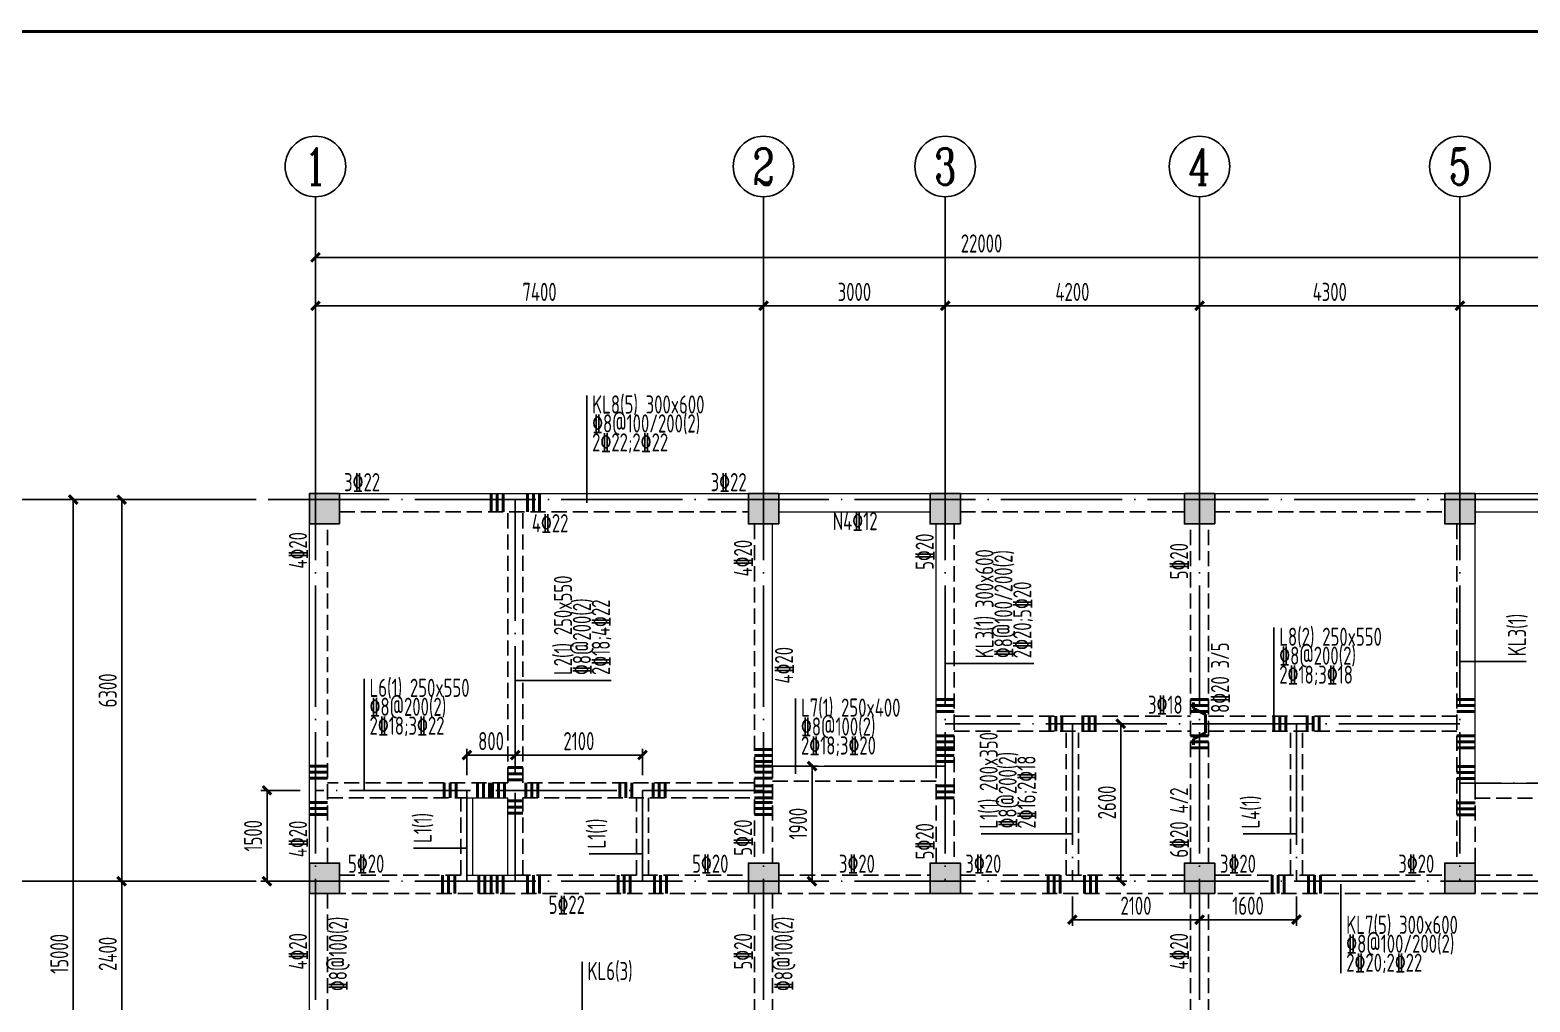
# Model space of a CAD drawing. Extents: x 9731685 to 18866768, y -962146 to 194094.
# Drawn here: x 9790185 to 9814956, y -179729 to -163681 of the extents above; entities that cross this region are included whole.
import ezdxf
from ezdxf.enums import TextEntityAlignment as Align

# ---------------------------------------------------------------- set-up
doc = ezdxf.new("R2010")
doc.units = 0
doc.header["$LTSCALE"] = 1000
for name, pattern in [('3', [500, 300, -200]), ('DASH', [0.35, 0.25, -0.1]), ('DOTE', [2.42, 2, -0.2, 0.02, -0.2])]:
    doc.linetypes.add(name, pattern=pattern)
doc.layers.get('0').update_dxf_attribs({"linetype": 'CONTINUOUS'})
doc.layers.get('Defpoints').update_dxf_attribs({"linetype": 'CONTINUOUS'})
for name, color, linetype in [('AXIS', 1, 'DOTE'), ('AXIS_DIM', 3, 'CONTINUOUS'), ('AXIS_NUM', 7, 'CONTINUOUS'), ('BORDER', 7, 'CONTINUOUS'), ('COLU', 7, 'CONTINUOUS'), ('DIM', 3, 'CONTINUOUS'), ('柱涂实', 54, 'CONTINUOUS'), ('梁虚线', 134, '3')]:
    doc.layers.add(name, color=color, linetype=linetype)
for name, color, linetype, lineweight in [('梁', 4, 'CONTINUOUS', 18), ('梁原位标注', 7, 'CONTINUOUS', 25), ('梁原位标注竖向', 7, 'CONTINUOUS', 25), ('梁集中标注', 2, 'CONTINUOUS', 25), ('梁集中标注竖向', 2, 'CONTINUOUS', 25), ('次梁吊筋', 1, 'CONTINUOUS', 40), ('次梁箍筋', 1, 'CONTINUOUS', 40)]:
    doc.layers.add(name, color=color, linetype=linetype, lineweight=lineweight)
doc.styles.add('TSSD_Axis', font='Complex.shx', dxfattribs={"width": 0.7, "bigfont": 'hztxt.shx'})
doc.styles.add('TSSD_Dimension', font='Tssdeng.shx', dxfattribs={"width": 0.7, "bigfont": 'hztxt.shx'})
doc.styles.add('TSSD_Rein', font='Tssdeng.shx', dxfattribs={"width": 0.7, "bigfont": 'hztxt.shx'})
doc.dimstyles.new('TSSD_100_100$0', dxfattribs={"dimtxt": 300, "dimasz": 100, "dimexe": 100, "dimexo": 250, "dimgap": 80, "dimtad": 1, "dimdec": 0, "dimzin": 0, "dimdsep": 46, "dimtxsty": 'TSSD_Dimension', "dimblk1": 'ARCHTICK', "dimblk2": 'ARCHTICK', "dimsah": 1, "dimcen": 0, "dimclrd": 3, "dimclre": 256, "dimclrt": 7, "dimadec": 1, "dimazin": 0, "dimtfac": 1, "dimtdec": 0, "dimtix": 1, "dimtmove": 2, "dimatfit": 3, "dimldrblk": 'ARCHTICK', "dimfxl": 1, "dimtolj": 1, "dimtzin": 0, "dimarcsym": 0})

# ---------------------------------------------------------------- blocks, each defined once
blk = doc.blocks.new('ts_axno')
at = {"color": 0, "linetype": 'ByBlock', "lineweight": -2}
blk.add_circle((0, 0), 0.5, dxfattribs=at)
at = {"color": 0, "linetype": 'ByBlock', "lineweight": -2, "style": 'TSSD_Axis', "width": 0.7}
blk.add_attdef('A', text='', height=0.6, dxfattribs=at).set_placement((0, 0), align=Align.MIDDLE_CENTER)
blk = doc.blocks.new('_ArchTick')
at = {"color": 0, "linetype": 'ByBlock', "const_width": 0.5}
blk.add_lwpolyline([(-0.71, -0.71), (0.71, 0.71)], dxfattribs=at)
blk = doc.blocks.new('*D26')
at = {"layer": 'AXIS_DIM', "lineweight": -2}
for p, q in [((9813799, -170185), (9813799, -168135)), ((9816899, -170185), (9816899, -168135))]:
    blk.add_line(p, q, dxfattribs=at)
at = {"layer": 'AXIS_DIM', "color": 3, "lineweight": -2}
blk.add_line((9816899, -168235), (9813799, -168235), dxfattribs=at)
at = {"layer": 'Defpoints', "color": 0}
for p in [(9813799, -168235), (9813799, -170435), (9816899, -170435)]:
    blk.add_point(p, dxfattribs=at)
at = {"layer": 'AXIS_DIM', "color": 3, "lineweight": -2, "xscale": 100, "yscale": 100, "zscale": 100, "rotation": 180}
blk.add_blockref('_ArchTick', (9813799, -168235), dxfattribs=at)
at = {"layer": 'AXIS_DIM', "color": 3, "lineweight": -2, "xscale": 100, "yscale": 100, "zscale": 100}
blk.add_blockref('_ArchTick', (9816899, -168235), dxfattribs=at)
at = {"layer": 'AXIS_DIM', "color": 7, "insert": (9815349, -168005), "char_height": 300, "attachment_point": 5, "style": 'TSSD_Dimension'}
blk.add_mtext('\\A1;3100', dxfattribs=at)
blk = doc.blocks.new('*D27')
at = {"layer": 'AXIS_DIM', "lineweight": -2}
for p, q in [((9809499, -170185), (9809499, -168135)), ((9813799, -170185), (9813799, -168135))]:
    blk.add_line(p, q, dxfattribs=at)
at = {"layer": 'AXIS_DIM', "color": 3, "lineweight": -2}
blk.add_line((9813799, -168235), (9809499, -168235), dxfattribs=at)
at = {"layer": 'Defpoints', "color": 0}
for p in [(9809499, -168235), (9809499, -170435), (9813799, -170435)]:
    blk.add_point(p, dxfattribs=at)
at = {"layer": 'AXIS_DIM', "color": 3, "lineweight": -2, "xscale": 100, "yscale": 100, "zscale": 100, "rotation": 180}
blk.add_blockref('_ArchTick', (9809499, -168235), dxfattribs=at)
at = {"layer": 'AXIS_DIM', "color": 3, "lineweight": -2, "xscale": 100, "yscale": 100, "zscale": 100}
blk.add_blockref('_ArchTick', (9813799, -168235), dxfattribs=at)
at = {"layer": 'AXIS_DIM', "color": 7, "insert": (9811649, -168005), "char_height": 300, "attachment_point": 5, "style": 'TSSD_Dimension'}
blk.add_mtext('\\A1;4300', dxfattribs=at)
blk = doc.blocks.new('*D28')
at = {"layer": 'AXIS_DIM', "lineweight": -2}
for p, q in [((9805299, -170185), (9805299, -168135)), ((9809499, -170185), (9809499, -168135))]:
    blk.add_line(p, q, dxfattribs=at)
at = {"layer": 'AXIS_DIM', "color": 3, "lineweight": -2}
blk.add_line((9809499, -168235), (9805299, -168235), dxfattribs=at)
at = {"layer": 'Defpoints', "color": 0}
for p in [(9805299, -168235), (9805299, -170435), (9809499, -170435)]:
    blk.add_point(p, dxfattribs=at)
at = {"layer": 'AXIS_DIM', "color": 3, "lineweight": -2, "xscale": 100, "yscale": 100, "zscale": 100, "rotation": 180}
blk.add_blockref('_ArchTick', (9805299, -168235), dxfattribs=at)
at = {"layer": 'AXIS_DIM', "color": 3, "lineweight": -2, "xscale": 100, "yscale": 100, "zscale": 100}
blk.add_blockref('_ArchTick', (9809499, -168235), dxfattribs=at)
at = {"layer": 'AXIS_DIM', "color": 7, "insert": (9807399, -168005), "char_height": 300, "attachment_point": 5, "style": 'TSSD_Dimension'}
blk.add_mtext('\\A1;4200', dxfattribs=at)
blk = doc.blocks.new('*D29')
at = {"layer": 'AXIS_DIM', "lineweight": -2}
for p, q in [((9802299, -170185), (9802299, -168135)), ((9805299, -170185), (9805299, -168135))]:
    blk.add_line(p, q, dxfattribs=at)
at = {"layer": 'AXIS_DIM', "color": 3, "lineweight": -2}
blk.add_line((9805299, -168235), (9802299, -168235), dxfattribs=at)
at = {"layer": 'Defpoints', "color": 0}
for p in [(9802299, -168235), (9802299, -170435), (9805299, -170435)]:
    blk.add_point(p, dxfattribs=at)
at = {"layer": 'AXIS_DIM', "color": 3, "lineweight": -2, "xscale": 100, "yscale": 100, "zscale": 100, "rotation": 180}
blk.add_blockref('_ArchTick', (9802299, -168235), dxfattribs=at)
at = {"layer": 'AXIS_DIM', "color": 3, "lineweight": -2, "xscale": 100, "yscale": 100, "zscale": 100}
blk.add_blockref('_ArchTick', (9805299, -168235), dxfattribs=at)
at = {"layer": 'AXIS_DIM', "color": 7, "insert": (9803799, -168005), "char_height": 300, "attachment_point": 5, "style": 'TSSD_Dimension'}
blk.add_mtext('\\A1;3000', dxfattribs=at)
blk = doc.blocks.new('*D30')
at = {"layer": 'AXIS_DIM', "lineweight": -2}
for p, q in [((9794899, -170185), (9794899, -168135)), ((9802299, -170185), (9802299, -168135))]:
    blk.add_line(p, q, dxfattribs=at)
at = {"layer": 'AXIS_DIM', "color": 3, "lineweight": -2}
blk.add_line((9802299, -168235), (9794899, -168235), dxfattribs=at)
at = {"layer": 'Defpoints', "color": 0}
for p in [(9794899, -168235), (9794899, -170435), (9802299, -170435)]:
    blk.add_point(p, dxfattribs=at)
at = {"layer": 'AXIS_DIM', "color": 3, "lineweight": -2, "xscale": 100, "yscale": 100, "zscale": 100, "rotation": 180}
blk.add_blockref('_ArchTick', (9794899, -168235), dxfattribs=at)
at = {"layer": 'AXIS_DIM', "color": 3, "lineweight": -2, "xscale": 100, "yscale": 100, "zscale": 100}
blk.add_blockref('_ArchTick', (9802299, -168235), dxfattribs=at)
at = {"layer": 'AXIS_DIM', "color": 7, "insert": (9798599, -168005), "char_height": 300, "attachment_point": 5, "style": 'TSSD_Dimension'}
blk.add_mtext('\\A1;7400', dxfattribs=at)
blk = doc.blocks.new('*D31')
at = {"layer": 'AXIS_DIM', "lineweight": -2}
for p, q in [((9794899, -170185), (9794899, -167335)), ((9816899, -170185), (9816899, -167335))]:
    blk.add_line(p, q, dxfattribs=at)
at = {"layer": 'AXIS_DIM', "color": 3, "lineweight": -2}
blk.add_line((9794899, -167435), (9816899, -167435), dxfattribs=at)
at = {"layer": 'Defpoints', "color": 0}
for p in [(9816899, -167435), (9794899, -170435), (9816899, -170435)]:
    blk.add_point(p, dxfattribs=at)
at = {"layer": 'AXIS_DIM', "color": 3, "lineweight": -2, "xscale": 100, "yscale": 100, "zscale": 100, "rotation": 180}
blk.add_blockref('_ArchTick', (9794899, -167435), dxfattribs=at)
at = {"layer": 'AXIS_DIM', "color": 3, "lineweight": -2, "xscale": 100, "yscale": 100, "zscale": 100}
blk.add_blockref('_ArchTick', (9816899, -167435), dxfattribs=at)
at = {"layer": 'AXIS_DIM', "color": 7, "insert": (9805899, -167205), "char_height": 300, "attachment_point": 5, "style": 'TSSD_Dimension'}
blk.add_mtext('\\A1;22000', dxfattribs=at)
blk = doc.blocks.new('*D32')
at = {"layer": 'AXIS_DIM', "lineweight": -2}
for p, q in [((9793649, -171435), (9791599, -171435)), ((9793649, -177735), (9791599, -177735))]:
    blk.add_line(p, q, dxfattribs=at)
at = {"layer": 'AXIS_DIM', "color": 3, "lineweight": -2}
blk.add_line((9791699, -171435), (9791699, -177735), dxfattribs=at)
at = {"layer": 'Defpoints', "color": 0}
for p in [(9793899, -171435), (9791699, -177735), (9793899, -177735)]:
    blk.add_point(p, dxfattribs=at)
at = {"layer": 'AXIS_DIM', "color": 3, "lineweight": -2, "xscale": 100, "yscale": 100, "zscale": 100}
for p, rotation in [((9791699, -171435), 90), ((9791699, -177735), 270)]:
    blk.add_blockref('_ArchTick', p, dxfattribs=dict(at, rotation=rotation))
at = {"layer": 'AXIS_DIM', "color": 7, "insert": (9791469, -174585), "char_height": 300, "attachment_point": 5, "rotation": 90, "style": 'TSSD_Dimension'}
blk.add_mtext('\\A1;6300', dxfattribs=at)
blk = doc.blocks.new('*D33')
at = {"layer": 'AXIS_DIM', "lineweight": -2}
for p, q in [((9793649, -177735), (9791599, -177735)), ((9793649, -180135), (9791599, -180135))]:
    blk.add_line(p, q, dxfattribs=at)
at = {"layer": 'AXIS_DIM', "color": 3, "lineweight": -2}
blk.add_line((9791699, -177735), (9791699, -180135), dxfattribs=at)
at = {"layer": 'Defpoints', "color": 0}
for p in [(9793899, -177735), (9791699, -180135), (9793899, -180135)]:
    blk.add_point(p, dxfattribs=at)
at = {"layer": 'AXIS_DIM', "color": 3, "lineweight": -2, "xscale": 100, "yscale": 100, "zscale": 100}
for p, rotation in [((9791699, -177735), 90), ((9791699, -180135), 270)]:
    blk.add_blockref('_ArchTick', p, dxfattribs=dict(at, rotation=rotation))
at = {"layer": 'AXIS_DIM', "color": 7, "insert": (9791469, -178935), "char_height": 300, "attachment_point": 5, "rotation": 90, "style": 'TSSD_Dimension'}
blk.add_mtext('\\A1;2400', dxfattribs=at)
blk = doc.blocks.new('*D35')
at = {"layer": 'AXIS_DIM', "lineweight": -2}
for p, q in [((9793649, -171435), (9790799, -171435)), ((9793649, -186435), (9790799, -186435))]:
    blk.add_line(p, q, dxfattribs=at)
at = {"layer": 'AXIS_DIM', "color": 3, "lineweight": -2}
blk.add_line((9790899, -186435), (9790899, -171435), dxfattribs=at)
at = {"layer": 'Defpoints', "color": 0}
for p in [(9790899, -171435), (9793899, -171435), (9793899, -186435)]:
    blk.add_point(p, dxfattribs=at)
at = {"layer": 'AXIS_DIM', "color": 3, "lineweight": -2, "xscale": 100, "yscale": 100, "zscale": 100}
for p, rotation in [((9790899, -171435), 90), ((9790899, -186435), 270)]:
    blk.add_blockref('_ArchTick', p, dxfattribs=dict(at, rotation=rotation))
at = {"layer": 'AXIS_DIM', "color": 7, "insert": (9790669, -178935), "char_height": 300, "attachment_point": 5, "rotation": 90, "style": 'TSSD_Dimension'}
blk.add_mtext('\\A1;15000', dxfattribs=at)
blk = doc.blocks.new('*D148')
at = {"layer": 'Defpoints', "color": 0}
for p in [(9802299, -175835), (9803099, -175835), (9802299, -177735)]:
    blk.add_point(p, dxfattribs=at)
at = {"layer": 'DIM', "lineweight": -2}
for p, q in [((9802549, -175835), (9803199, -175835)), ((9802549, -177735), (9803199, -177735))]:
    blk.add_line(p, q, dxfattribs=at)
at = {"layer": 'DIM', "color": 3, "lineweight": -2}
blk.add_line((9803099, -177735), (9803099, -175835), dxfattribs=at)
at = {"layer": 'DIM', "color": 3, "lineweight": -2, "xscale": 100, "yscale": 100, "zscale": 100}
for p, rotation in [((9803099, -175835), 90), ((9803099, -177735), 270)]:
    blk.add_blockref('_ArchTick', p, dxfattribs=dict(at, rotation=rotation))
at = {"layer": 'DIM', "color": 7, "insert": (9802869, -176785), "char_height": 300, "attachment_point": 5, "rotation": 90, "style": 'TSSD_Dimension'}
blk.add_mtext('\\A1;1900', dxfattribs=at)
blk = doc.blocks.new('*D149')
at = {"layer": 'Defpoints', "color": 0}
for p in [(9807399, -175135), (9808199, -175135), (9807399, -177735)]:
    blk.add_point(p, dxfattribs=at)
at = {"layer": 'DIM', "lineweight": -2}
for p, q in [((9807649, -175135), (9808299, -175135)), ((9807649, -177735), (9808299, -177735))]:
    blk.add_line(p, q, dxfattribs=at)
at = {"layer": 'DIM', "color": 3, "lineweight": -2}
blk.add_line((9808199, -177735), (9808199, -175135), dxfattribs=at)
at = {"layer": 'DIM', "color": 3, "lineweight": -2, "xscale": 100, "yscale": 100, "zscale": 100}
for p, rotation in [((9808199, -175135), 90), ((9808199, -177735), 270)]:
    blk.add_blockref('_ArchTick', p, dxfattribs=dict(at, rotation=rotation))
at = {"layer": 'DIM', "color": 7, "insert": (9807969, -176435), "char_height": 300, "attachment_point": 5, "rotation": 90, "style": 'TSSD_Dimension'}
blk.add_mtext('\\A1;2600', dxfattribs=at)
blk = doc.blocks.new('*D150')
at = {"layer": 'Defpoints', "color": 0}
for p in [(9794099, -176235), (9794899, -176235), (9794899, -177735)]:
    blk.add_point(p, dxfattribs=at)
at = {"layer": 'DIM', "lineweight": -2}
for p, q in [((9794649, -176235), (9793999, -176235)), ((9794649, -177735), (9793999, -177735))]:
    blk.add_line(p, q, dxfattribs=at)
at = {"layer": 'DIM', "color": 3, "lineweight": -2}
blk.add_line((9794099, -177735), (9794099, -176235), dxfattribs=at)
at = {"layer": 'DIM', "color": 3, "lineweight": -2, "xscale": 100, "yscale": 100, "zscale": 100}
for p, rotation in [((9794099, -176235), 90), ((9794099, -177735), 270)]:
    blk.add_blockref('_ArchTick', p, dxfattribs=dict(at, rotation=rotation))
at = {"layer": 'DIM', "color": 7, "insert": (9793869, -176985), "char_height": 300, "attachment_point": 5, "rotation": 90, "style": 'TSSD_Dimension'}
blk.add_mtext('\\A1;1500', dxfattribs=at)
blk = doc.blocks.new('*D151')
at = {"layer": 'Defpoints', "color": 0}
for p in [(9798199, -175652), (9797399, -176235), (9798199, -176235)]:
    blk.add_point(p, dxfattribs=at)
at = {"layer": 'DIM', "lineweight": -2}
for p, q in [((9797399, -175985), (9797399, -175552)), ((9798199, -175985), (9798199, -175552))]:
    blk.add_line(p, q, dxfattribs=at)
at = {"layer": 'DIM', "color": 3, "lineweight": -2}
blk.add_line((9797399, -175652), (9798199, -175652), dxfattribs=at)
at = {"layer": 'DIM', "color": 3, "lineweight": -2, "xscale": 100, "yscale": 100, "zscale": 100, "rotation": 180}
blk.add_blockref('_ArchTick', (9797399, -175652), dxfattribs=at)
at = {"layer": 'DIM', "color": 3, "lineweight": -2, "xscale": 100, "yscale": 100, "zscale": 100}
blk.add_blockref('_ArchTick', (9798199, -175652), dxfattribs=at)
at = {"layer": 'DIM', "color": 7, "insert": (9797799, -175422), "char_height": 300, "attachment_point": 5, "style": 'TSSD_Dimension'}
blk.add_mtext('\\A1;800', dxfattribs=at)
blk = doc.blocks.new('*D152')
at = {"layer": 'Defpoints', "color": 0}
for p in [(9800299, -175652), (9798199, -176235), (9800299, -176235)]:
    blk.add_point(p, dxfattribs=at)
at = {"layer": 'DIM', "lineweight": -2}
for p, q in [((9798199, -175985), (9798199, -175552)), ((9800299, -175985), (9800299, -175552))]:
    blk.add_line(p, q, dxfattribs=at)
at = {"layer": 'DIM', "color": 3, "lineweight": -2}
blk.add_line((9798199, -175652), (9800299, -175652), dxfattribs=at)
at = {"layer": 'DIM', "color": 3, "lineweight": -2, "xscale": 100, "yscale": 100, "zscale": 100, "rotation": 180}
blk.add_blockref('_ArchTick', (9798199, -175652), dxfattribs=at)
at = {"layer": 'DIM', "color": 3, "lineweight": -2, "xscale": 100, "yscale": 100, "zscale": 100}
blk.add_blockref('_ArchTick', (9800299, -175652), dxfattribs=at)
at = {"layer": 'DIM', "color": 7, "insert": (9799249, -175422), "char_height": 300, "attachment_point": 5, "style": 'TSSD_Dimension'}
blk.add_mtext('\\A1;2100', dxfattribs=at)
blk = doc.blocks.new('*D153')
at = {"layer": 'Defpoints', "color": 0}
for p in [(9807399, -177735), (9809499, -177735), (9809499, -178370)]:
    blk.add_point(p, dxfattribs=at)
at = {"layer": 'DIM', "lineweight": -2}
for p, q in [((9807399, -177985), (9807399, -178470)), ((9809499, -177985), (9809499, -178470))]:
    blk.add_line(p, q, dxfattribs=at)
at = {"layer": 'DIM', "color": 3, "lineweight": -2}
blk.add_line((9807399, -178370), (9809499, -178370), dxfattribs=at)
at = {"layer": 'DIM', "color": 3, "lineweight": -2, "xscale": 100, "yscale": 100, "zscale": 100, "rotation": 180}
blk.add_blockref('_ArchTick', (9807399, -178370), dxfattribs=at)
at = {"layer": 'DIM', "color": 3, "lineweight": -2, "xscale": 100, "yscale": 100, "zscale": 100}
blk.add_blockref('_ArchTick', (9809499, -178370), dxfattribs=at)
at = {"layer": 'DIM', "color": 7, "insert": (9808449, -178140), "char_height": 300, "attachment_point": 5, "style": 'TSSD_Dimension'}
blk.add_mtext('\\A1;2100', dxfattribs=at)
blk = doc.blocks.new('*D154')
at = {"layer": 'Defpoints', "color": 0}
for p in [(9809499, -177735), (9811099, -177735), (9811099, -178370)]:
    blk.add_point(p, dxfattribs=at)
at = {"layer": 'DIM', "lineweight": -2}
for p, q in [((9809499, -177985), (9809499, -178470)), ((9811099, -177985), (9811099, -178470))]:
    blk.add_line(p, q, dxfattribs=at)
at = {"layer": 'DIM', "color": 3, "lineweight": -2}
blk.add_line((9809499, -178370), (9811099, -178370), dxfattribs=at)
at = {"layer": 'DIM', "color": 3, "lineweight": -2, "xscale": 100, "yscale": 100, "zscale": 100, "rotation": 180}
blk.add_blockref('_ArchTick', (9809499, -178370), dxfattribs=at)
at = {"layer": 'DIM', "color": 3, "lineweight": -2, "xscale": 100, "yscale": 100, "zscale": 100}
blk.add_blockref('_ArchTick', (9811099, -178370), dxfattribs=at)
at = {"layer": 'DIM', "color": 7, "insert": (9810299, -178140), "char_height": 300, "attachment_point": 5, "style": 'TSSD_Dimension'}
blk.add_mtext('\\A1;1600', dxfattribs=at)

msp = doc.modelspace()

# ---------------------------------------------------------------- hatches: boundary and pattern name
at = {"layer": '柱涂实'}
for points in [[(9795298.5, -171835.1), (9795298.5, -171335.1), (9794798.5, -171335.1), (9794798.5, -171835.1)], [(9802548.5, -171835.1), (9802548.5, -171335.1), (9802048.5, -171335.1), (9802048.5, -171835.1)], [(9805548.5, -171835.1), (9805548.5, -171335.1), (9805048.5, -171335.1), (9805048.5, -171835.1)], [(9809748.5, -171835.1), (9809748.5, -171335.1), (9809248.5, -171335.1), (9809248.5, -171835.1)], [(9814048.5, -171835.1), (9814048.5, -171335.1), (9813548.5, -171335.1), (9813548.5, -171835.1)], [(9795298.5, -177935.1), (9795298.5, -177435.1), (9794798.5, -177435.1), (9794798.5, -177935.1)], [(9802548.5, -177935.1), (9802548.5, -177435.1), (9802048.5, -177435.1), (9802048.5, -177935.1)], [(9805548.5, -177935.1), (9805548.5, -177435.1), (9805048.5, -177435.1), (9805048.5, -177935.1)], [(9809748.5, -177935.1), (9809748.5, -177435.1), (9809248.5, -177435.1), (9809248.5, -177935.1)], [(9814048.5, -177935.1), (9814048.5, -177435.1), (9813548.5, -177435.1), (9813548.5, -177935.1)]]:
    msp.add_hatch(color=256, dxfattribs=at).paths.add_polyline_path(points)

# ---------------------------------------------------------------- linework, layer by layer
at = {"layer": 'AXIS'}
for p, q in [((9794898.5, -170435.1, 0), (9794898.5, -188535.1, 0)), ((9802298.5, -170435.1, 0), (9802298.5, -188535.1, 0)), ((9805298.5, -170435.1, 0), (9805298.5, -177735.1, 0)), ((9809498.5, -170435.1, 0), (9809498.5, -188535.1, 0)), ((9813798.5, -170435.1, 0), (9813798.5, -177735.1, 0)), ((9817898.5, -171435.1, 0), (9793898.5, -171435.1, 0)), ((9798198.5, -171435.1, 0), (9798198.5, -177735.1, 0)), ((9813798.5, -175135.1, 0), (9805298.5, -175135.1, 0)), ((9807398.5, -175135.1, 0), (9807398.5, -177735.1, 0)), ((9811098.5, -175135.1, 0), (9811098.5, -177735.1, 0)), ((9805298.5, -175835.1, 0), (9802298.5, -175835.1, 0)), ((9816898.5, -176115.1, 0), (9813798.5, -176115.1, 0)), ((9802298.5, -176235.1, 0), (9794898.5, -176235.1, 0)), ((9797398.5, -176235.1, 0), (9797398.5, -177735.1, 0)), ((9800298.5, -176235.1, 0), (9800298.5, -177735.1, 0)), ((9817898.5, -177735.1, 0), (9793898.5, -177735.1, 0))]:
    msp.add_line(p, q, dxfattribs=at)
at = {"layer": 'AXIS_NUM'}
for p, q in [((9794898.5, -170435.1, 0), (9794898.5, -166435.1, 0)), ((9802298.5, -170435.1, 0), (9802298.5, -166435.1, 0)), ((9805298.5, -170435.1, 0), (9805298.5, -166435.1, 0)), ((9809498.5, -170435.1, 0), (9809498.5, -166435.1, 0)), ((9813798.5, -170435.1, 0), (9813798.5, -166435.1, 0)), ((9793898.5, -171435.1, 0), (9789898.5, -171435.1, 0)), ((9793898.5, -177735.1, 0), (9789898.5, -177735.1, 0))]:
    msp.add_line(p, q, dxfattribs=at)
at = {"layer": 'BORDER', "const_width": 50}
msp.add_lwpolyline([(9779556.8, -203706.3), (9779556.8, -163706.3), (9835456.8, -163706.3), (9835456.8, -203706.3)], close=True, dxfattribs=at)
at = {"layer": 'COLU', "ltscale": 1}
for points in [[(9795298.5, -171835.1), (9795298.5, -171335.1), (9794798.5, -171335.1), (9794798.5, -171835.1)], [(9802548.5, -171835.1), (9802548.5, -171335.1), (9802048.5, -171335.1), (9802048.5, -171835.1)], [(9805548.5, -171835.1), (9805548.5, -171335.1), (9805048.5, -171335.1), (9805048.5, -171835.1)], [(9809748.5, -171835.1), (9809748.5, -171335.1), (9809248.5, -171335.1), (9809248.5, -171835.1)], [(9814048.5, -171835.1), (9814048.5, -171335.1), (9813548.5, -171335.1), (9813548.5, -171835.1)], [(9795298.5, -177935.1), (9795298.5, -177435.1), (9794798.5, -177435.1), (9794798.5, -177935.1)], [(9802548.5, -177935.1), (9802548.5, -177435.1), (9802048.5, -177435.1), (9802048.5, -177935.1)], [(9805548.5, -177935.1), (9805548.5, -177435.1), (9805048.5, -177435.1), (9805048.5, -177935.1)], [(9809748.5, -177935.1), (9809748.5, -177435.1), (9809248.5, -177435.1), (9809248.5, -177935.1)], [(9814048.5, -177935.1), (9814048.5, -177435.1), (9813548.5, -177435.1), (9813548.5, -177935.1)]]:
    msp.add_lwpolyline(points, close=True, dxfattribs=at)
at = {"layer": '柱涂实', "linetype": 'Continuous'}
for points in [[(9795298.5, -171835.1), (9795298.5, -171335.1), (9794798.5, -171335.1), (9794798.5, -171835.1)], [(9802548.5, -171835.1), (9802548.5, -171335.1), (9802048.5, -171335.1), (9802048.5, -171835.1)], [(9805548.5, -171835.1), (9805548.5, -171335.1), (9805048.5, -171335.1), (9805048.5, -171835.1)], [(9809748.5, -171835.1), (9809748.5, -171335.1), (9809248.5, -171335.1), (9809248.5, -171835.1)], [(9814048.5, -171835.1), (9814048.5, -171335.1), (9813548.5, -171335.1), (9813548.5, -171835.1)], [(9795298.5, -177935.1), (9795298.5, -177435.1), (9794798.5, -177435.1), (9794798.5, -177935.1)], [(9802548.5, -177935.1), (9802548.5, -177435.1), (9802048.5, -177435.1), (9802048.5, -177935.1)], [(9805548.5, -177935.1), (9805548.5, -177435.1), (9805048.5, -177435.1), (9805048.5, -177935.1)], [(9809748.5, -177935.1), (9809748.5, -177435.1), (9809248.5, -177435.1), (9809248.5, -177935.1)], [(9814048.5, -177935.1), (9814048.5, -177435.1), (9813548.5, -177435.1), (9813548.5, -177935.1)]]:
    msp.add_lwpolyline(points, close=True, dxfattribs=at)
at = {"layer": '梁', "ltscale": 1}
for p, q in [((9795298.5, -171335.1), (9802048.5, -171335.1)), ((9802548.5, -171335.1), (9805048.5, -171335.1)), ((9805548.5, -171335.1), (9809248.5, -171335.1)), ((9809748.5, -171335.1), (9813548.5, -171335.1)), ((9814048.5, -171335.1), (9816498.5, -171335.1)), ((9802548.5, -171635.1), (9805048.5, -171635.1)), ((9814048.5, -171635.1), (9816498.5, -171635.1)), ((9794798.5, -177435.1), (9794798.5, -171835.1)), ((9802448.5, -175835.1), (9802448.5, -171835.1)), ((9805148.5, -175835.1), (9805148.5, -171835.1)), ((9814048.5, -176115.1), (9814048.5, -171835.1)), ((9802448.5, -175835.1), (9805148.5, -175835.1)), ((9814048.5, -176115.1), (9816698.5, -176115.1)), ((9797398.5, -176360.1), (9798073.5, -176360.1)), ((9797498.5, -177635.1), (9797498.5, -176360.1)), ((9798073.5, -177635.1), (9798073.5, -176360.1)), ((9797398.5, -177635.1), (9798198.5, -177635.1)), ((9794798.5, -179935.1), (9794798.5, -177935.1))]:
    msp.add_line(p, q, dxfattribs=at)
at = {"layer": '梁虚线', "linetype": 'DASH', "ltscale": 1}
for p, q in [((9795298.5, -171635.1), (9802048.5, -171635.1)), ((9798073.5, -176110.1), (9798073.5, -171635.1)), ((9798323.5, -176110.1), (9798323.5, -171635.1)), ((9805548.5, -171635.1), (9809248.5, -171635.1)), ((9809748.5, -171635.1), (9813548.5, -171635.1)), ((9795098.5, -177435.1), (9795098.5, -171835.1)), ((9802148.5, -171835.1, 0), (9802148.5, -177435.1, 0)), ((9805448.5, -171835.1, 0), (9805448.5, -177435.1, 0)), ((9809348.5, -177435.1), (9809348.5, -171835.1)), ((9809648.5, -177435.1), (9809648.5, -171835.1)), ((9813748.5, -171835.1, 0), (9813748.5, -177435.1, 0)), ((9805448.5, -175010.1), (9809348.5, -175010.1)), ((9809648.5, -175010.1), (9813748.5, -175010.1)), ((9805448.5, -175260.1), (9809348.5, -175260.1)), ((9807298.5, -177635.1), (9807298.5, -175260.1)), ((9807498.5, -177635.1), (9807498.5, -175260.1)), ((9809648.5, -175260.1), (9813748.5, -175260.1)), ((9810998.5, -177635.1), (9810998.5, -175260.1)), ((9811198.5, -177635.1), (9811198.5, -175260.1)), ((9802448.5, -177435.1), (9802448.5, -175835.1)), ((9805148.5, -177435.1), (9805148.5, -175835.1)), ((9798073.5, -176110.1, 0), (9795098.5, -176110.1, 0)), ((9802148.5, -176110.1, 0), (9798323.5, -176110.1, 0)), ((9802448.5, -176085.1), (9805148.5, -176085.1)), ((9814048.5, -177435.1), (9814048.5, -176115.1)), ((9795098.5, -176360.1), (9797398.5, -176360.1)), ((9797298.5, -177635.1), (9797298.5, -176360.1)), ((9798323.5, -176360.1), (9802148.5, -176360.1)), ((9798323.5, -177635.1), (9798323.5, -176360.1)), ((9800198.5, -177635.1), (9800198.5, -176360.1)), ((9800398.5, -177635.1), (9800398.5, -176360.1)), ((9814048.5, -176365.1), (9816698.5, -176365.1)), ((9795298.5, -177635.1), (9797398.5, -177635.1)), ((9798198.5, -177635.1), (9802048.5, -177635.1)), ((9802548.5, -177635.1), (9805048.5, -177635.1)), ((9805548.5, -177635.1), (9809248.5, -177635.1)), ((9809748.5, -177635.1), (9813548.5, -177635.1)), ((9814048.5, -177635.1), (9816498.5, -177635.1)), ((9795098.5, -179935.1), (9795098.5, -177935.1)), ((9802048.5, -177935.1, 0), (9795298.5, -177935.1, 0)), ((9802148.5, -177935.1, 0), (9802148.5, -179935.1, 0)), ((9802448.5, -179935.1), (9802448.5, -177935.1)), ((9805048.5, -177935.1, 0), (9802548.5, -177935.1, 0)), ((9809248.5, -177935.1, 0), (9805548.5, -177935.1, 0)), ((9809348.5, -179935.1), (9809348.5, -177935.1)), ((9809648.5, -179935.1), (9809648.5, -177935.1)), ((9813548.5, -177935.1, 0), (9809748.5, -177935.1, 0)), ((9816498.5, -177935.1, 0), (9814048.5, -177935.1, 0))]:
    msp.add_line(p, q, dxfattribs=at)
at = {"layer": '梁集中标注', "linetype": 'Continuous', "ltscale": 1}
for p, q in [((9799378.8, -171485.1, 0), (9799378.8, -169713.8, 0)), ((9811831.9, -177785.1, 0), (9811831.9, -179253, 0)), ((9799302.3, -180085.1, 0), (9799302.3, -179067.6, 0))]:
    msp.add_line(p, q, dxfattribs=at)
at = {"layer": '梁集中标注', "color": 21, "linetype": 'Continuous', "ltscale": 1}
for p, q in [((9810726.3, -175135.1, 0), (9810726.3, -173548.7, 0)), ((9795703.3, -176235.1, 0), (9795703.3, -174391.7, 0)), ((9802827.8, -175960.1, 0), (9802827.8, -174718.3, 0))]:
    msp.add_line(p, q, dxfattribs=at)
at = {"layer": '梁集中标注竖向', "linetype": 'Continuous', "ltscale": 1}
for p, q in [((9813798.5, -174108.8, 0), (9814891.1, -174108.8, 0)), ((9805298.5, -174142.6), (9806761, -174142.6))]:
    msp.add_line(p, q, dxfattribs=at)
at = {"layer": '梁集中标注竖向', "color": 21, "linetype": 'Continuous', "ltscale": 1}
for p, q in [((9798198.5, -174420.3, 0), (9799784.9, -174420.3, 0)), ((9807398.5, -176955.1), (9805892.3, -176955.1)), ((9811098.5, -176955.1), (9810217.3, -176955.1)), ((9797398.5, -177190.7, 0), (9796519.3, -177190.7, 0)), ((9800298.5, -177285.1), (9799417.3, -177285.1))]:
    msp.add_line(p, q, dxfattribs=at)
at = {"layer": '次梁吊筋', "linetype": 'Continuous', "ltscale": 1}
for p, q in [((9809398.5, -174885.1), (9809398.5, -174785.1)), ((9809598.5, -174985.1), (9809398.5, -174885.1)), ((9809598.5, -175285.1), (9809598.5, -174985.1)), ((9809398.5, -175385.1), (9809598.5, -175285.1)), ((9809398.5, -175485.1), (9809398.5, -175385.1))]:
    msp.add_line(p, q, dxfattribs=at)
at = {"layer": '次梁箍筋', "linetype": 'Continuous', "ltscale": 1}
for p, q in [((9797798.5, -171335.1), (9797798.5, -171635.1)), ((9797898.5, -171335.1), (9797898.5, -171635.1)), ((9797998.5, -171335.1), (9797998.5, -171635.1)), ((9798398.5, -171335.1), (9798398.5, -171635.1)), ((9798498.5, -171335.1), (9798498.5, -171635.1)), ((9798598.5, -171335.1), (9798598.5, -171635.1)), ((9805148.5, -174735.1), (9805448.5, -174735.1)), ((9805148.5, -174835.1), (9805448.5, -174835.1)), ((9809348.5, -174735.1), (9809648.5, -174735.1)), ((9809348.5, -174835.1), (9809648.5, -174835.1)), ((9813748.5, -174735.1), (9814048.5, -174735.1)), ((9813748.5, -174835.1), (9814048.5, -174835.1)), ((9805148.5, -174935.1), (9805448.5, -174935.1)), ((9807023.5, -175010.1), (9807023.5, -175260.1)), ((9807123.5, -175010.1), (9807123.5, -175260.1)), ((9807223.5, -175010.1), (9807223.5, -175260.1)), ((9807573.5, -175010.1), (9807573.5, -175260.1)), ((9807673.5, -175010.1), (9807673.5, -175260.1)), ((9807773.5, -175010.1), (9807773.5, -175260.1)), ((9809348.5, -174935.1), (9809648.5, -174935.1)), ((9810723.5, -175010.1), (9810723.5, -175260.1)), ((9810823.5, -175010.1), (9810823.5, -175260.1)), ((9810923.5, -175010.1), (9810923.5, -175260.1)), ((9811273.5, -175010.1), (9811273.5, -175260.1)), ((9811373.5, -175010.1), (9811373.5, -175260.1)), ((9811473.5, -175010.1), (9811473.5, -175260.1)), ((9813748.5, -174935.1), (9814048.5, -174935.1)), ((9805148.5, -175335.1), (9805448.5, -175335.1)), ((9809348.5, -175335.1), (9809648.5, -175335.1)), ((9813748.5, -175335.1), (9814048.5, -175335.1)), ((9802148.5, -175560.1), (9802448.5, -175560.1)), ((9805148.5, -175435.1), (9805448.5, -175435.1)), ((9805148.5, -175535.1), (9805448.5, -175535.1)), ((9805148.5, -175560.1), (9805448.5, -175560.1)), ((9809348.5, -175435.1), (9809648.5, -175435.1)), ((9809348.5, -175535.1), (9809648.5, -175535.1)), ((9813748.5, -175435.1), (9814048.5, -175435.1)), ((9813748.5, -175535.1), (9814048.5, -175535.1)), ((9794798.5, -175835.1), (9795098.5, -175835.1)), ((9798073.5, -175860.1), (9798323.5, -175860.1)), ((9802148.5, -175660.1), (9802448.5, -175660.1)), ((9802148.5, -175760.1), (9802448.5, -175760.1)), ((9802148.5, -175835.1), (9802448.5, -175835.1)), ((9805148.5, -175660.1), (9805448.5, -175660.1)), ((9805148.5, -175760.1), (9805448.5, -175760.1)), ((9813748.5, -175840.1), (9814048.5, -175840.1)), ((9794798.5, -175935.1), (9795098.5, -175935.1)), ((9794798.5, -176035.1), (9795098.5, -176035.1)), ((9797023.5, -176110.1), (9797023.5, -176360.1)), ((9797123.5, -176110.1), (9797123.5, -176360.1)), ((9797223.5, -176110.1), (9797223.5, -176360.1)), ((9797573.5, -176110.1), (9797573.5, -176360.1)), ((9797673.5, -176110.1), (9797673.5, -176360.1)), ((9797773.5, -176110.1), (9797773.5, -176360.1)), ((9797823.5, -176110.1), (9797823.5, -176360.1)), ((9797923.5, -176110.1), (9797923.5, -176360.1)), ((9798023.5, -176110.1), (9798023.5, -176360.1)), ((9798073.5, -175960.1), (9798323.5, -175960.1)), ((9798073.5, -176060.1), (9798323.5, -176060.1)), ((9798373.5, -176110.1), (9798373.5, -176360.1)), ((9798473.5, -176110.1), (9798473.5, -176360.1)), ((9798573.5, -176110.1), (9798573.5, -176360.1)), ((9799923.5, -176110.1), (9799923.5, -176360.1)), ((9800023.5, -176110.1), (9800023.5, -176360.1)), ((9800123.5, -176110.1), (9800123.5, -176360.1)), ((9800473.5, -176110.1), (9800473.5, -176360.1)), ((9800573.5, -176110.1), (9800573.5, -176360.1)), ((9800673.5, -176110.1), (9800673.5, -176360.1)), ((9802148.5, -175935.1), (9802448.5, -175935.1)), ((9802148.5, -176035.1), (9802448.5, -176035.1)), ((9813748.5, -175940.1), (9814048.5, -175940.1)), ((9813748.5, -176040.1), (9814048.5, -176040.1)), ((9802148.5, -176160.1), (9802448.5, -176160.1)), ((9802148.5, -176260.1), (9802448.5, -176260.1)), ((9802148.5, -176360.1), (9802448.5, -176360.1)), ((9805148.5, -176160.1), (9805448.5, -176160.1)), ((9805148.5, -176260.1), (9805448.5, -176260.1)), ((9805148.5, -176360.1), (9805448.5, -176360.1)), ((9794798.5, -176435.1), (9795098.5, -176435.1)), ((9794798.5, -176535.1), (9795098.5, -176535.1)), ((9798073.5, -176410.1), (9798323.5, -176410.1)), ((9798073.5, -176510.1), (9798323.5, -176510.1)), ((9798073.5, -176610.1), (9798323.5, -176610.1)), ((9802148.5, -176435.1), (9802448.5, -176435.1)), ((9802148.5, -176535.1), (9802448.5, -176535.1)), ((9813748.5, -176440.1), (9814048.5, -176440.1)), ((9813748.5, -176540.1), (9814048.5, -176540.1)), ((9794798.5, -176635.1), (9795098.5, -176635.1)), ((9802148.5, -176635.1), (9802448.5, -176635.1)), ((9813748.5, -176640.1), (9814048.5, -176640.1)), ((9796998.5, -177635.1), (9796998.5, -177935.1)), ((9797098.5, -177635.1), (9797098.5, -177935.1)), ((9797198.5, -177635.1), (9797198.5, -177935.1)), ((9797598.5, -177635.1), (9797598.5, -177935.1)), ((9797698.5, -177635.1), (9797698.5, -177935.1)), ((9797798.5, -177635.1), (9797798.5, -177935.1)), ((9797798.5, -177635.1), (9797798.5, -177935.1)), ((9797898.5, -177635.1), (9797898.5, -177935.1)), ((9797998.5, -177635.1), (9797998.5, -177935.1)), ((9798398.5, -177635.1), (9798398.5, -177935.1)), ((9798498.5, -177635.1), (9798498.5, -177935.1)), ((9798598.5, -177635.1), (9798598.5, -177935.1)), ((9799898.5, -177635.1), (9799898.5, -177935.1)), ((9799998.5, -177635.1), (9799998.5, -177935.1)), ((9800098.5, -177635.1), (9800098.5, -177935.1)), ((9800498.5, -177635.1), (9800498.5, -177935.1)), ((9800598.5, -177635.1), (9800598.5, -177935.1)), ((9800698.5, -177635.1), (9800698.5, -177935.1)), ((9806998.5, -177635.1), (9806998.5, -177935.1)), ((9807098.5, -177635.1), (9807098.5, -177935.1)), ((9807198.5, -177635.1), (9807198.5, -177935.1)), ((9807598.5, -177635.1), (9807598.5, -177935.1)), ((9807698.5, -177635.1), (9807698.5, -177935.1)), ((9807798.5, -177635.1), (9807798.5, -177935.1)), ((9810698.5, -177635.1), (9810698.5, -177935.1)), ((9810798.5, -177635.1), (9810798.5, -177935.1)), ((9810898.5, -177635.1), (9810898.5, -177935.1)), ((9811298.5, -177635.1), (9811298.5, -177935.1)), ((9811398.5, -177635.1), (9811398.5, -177935.1)), ((9811498.5, -177635.1), (9811498.5, -177935.1))]:
    msp.add_line(p, q, dxfattribs=at)

# ---------------------------------------------------------------- block references
at = {"layer": 'AXIS_NUM'}
ref = msp.add_blockref('ts_axno', (9794898.5, -165935.1, 0), dxfattribs=dict(at, xscale=1000, yscale=1000, zscale=1000))
ref.add_attrib('1', '1', dxfattribs={"height": 600, "style": 'TSSD_Axis', "width": 0.7}).set_placement((9794898.5, -165935.1, 0), align=Align.MIDDLE_CENTER)
ref = msp.add_blockref('ts_axno', (9802298.5, -165935.1, 0), dxfattribs=dict(at, xscale=1000, yscale=1000, zscale=1000))
ref.add_attrib('2', '2', dxfattribs={"height": 600, "style": 'TSSD_Axis', "width": 0.7}).set_placement((9802298.5, -165935.1, 0), align=Align.MIDDLE_CENTER)
ref = msp.add_blockref('ts_axno', (9805298.5, -165935.1, 0), dxfattribs=dict(at, xscale=1000, yscale=1000, zscale=1000))
ref.add_attrib('3', '3', dxfattribs={"height": 600, "style": 'TSSD_Axis', "width": 0.7}).set_placement((9805298.5, -165935.1, 0), align=Align.MIDDLE_CENTER)
ref = msp.add_blockref('ts_axno', (9809498.5, -165935.1, 0), dxfattribs=dict(at, xscale=1000, yscale=1000, zscale=1000))
ref.add_attrib('4', '4', dxfattribs={"height": 600, "style": 'TSSD_Axis', "width": 0.7}).set_placement((9809498.5, -165935.1, 0), align=Align.MIDDLE_CENTER)
ref = msp.add_blockref('ts_axno', (9813798.5, -165935.1, 0), dxfattribs=dict(at, xscale=1000, yscale=1000, zscale=1000))
ref.add_attrib('5', '5', dxfattribs={"height": 600, "style": 'TSSD_Axis', "width": 0.7}).set_placement((9813798.5, -165935.1, 0), align=Align.MIDDLE_CENTER)

# ---------------------------------------------------------------- texts
at = {"layer": '梁原位标注', "style": 'TSSD_Rein', "width": 0.7}
for s, p in [('3%%13222', (9795372, -171296.3)), ('5%%13220', (9795436.7, -177596.3))]:
    msp.add_text(s, height=300, dxfattribs=at).set_placement(p)
for s, p in [('3%%13222', (9802019.4, -171296.3)), ('3%%13218', (9809219.8, -174971.3)), ('5%%13220', (9801718.8, -177596.3)), ('3%%13220', (9806225.6, -177596.3)), ('3%%13220', (9810430.2, -177596.3)), ('3%%13220', (9813375, -177596.3))]:
    msp.add_text(s, height=300, dxfattribs=at).set_placement(p, align=Align.RIGHT)
for s, p in [('N4%%13212', (9803811.2, -171639.2)), ('4%%13222', (9798774.3, -171673.8)), ('5%%13222', (9799049.3, -177973.8))]:
    msp.add_text(s, height=300, dxfattribs=at).set_placement(p, align=Align.TOP_CENTER)
msp.add_text('3%%13220', height=300, dxfattribs=at).set_placement((9803840.3, -177596.3), align=Align.CENTER)
at = {"layer": '梁原位标注竖向', "style": 'TSSD_Rein', "width": 0.7}
for s, p in [('4%%13220', (9794759.8, -171970.1)), ('4%%13220', (9802109.8, -172098.9)), ('5%%13220', (9805109.8, -171994.5)), ('5%%13220', (9809309.8, -172151.1))]:
    msp.add_text(s, height=300, rotation=90, dxfattribs=at).set_placement(p, align=Align.RIGHT)
for s, p in [('4%%13220', (9802487.3, -174169.6)), ('8%%13220 3/5', (9809687.3, -174374.6)), ('%%1328@100(2)', (9795119.2, -178935.1)), ('%%1328@100(2)', (9802479.1, -178935.1))]:
    msp.add_text(s, height=300, rotation=90, dxfattribs=at).set_placement(p, align=Align.TOP_CENTER)
for s, p in [('6%%13220 4/2', (9809309.8, -177345.7)), ('4%%13220', (9794759.8, -177339.4)), ('5%%13220', (9802109.8, -177315)), ('5%%13220', (9805109.8, -177376))]:
    msp.add_text(s, height=300, rotation=90, dxfattribs=at).set_placement(p)
for s, p in [('4%%13220', (9794759.8, -178893.3)), ('5%%13220', (9802109.8, -178893.3)), ('4%%13220', (9809309.8, -178893.3))]:
    msp.add_text(s, height=300, rotation=90, dxfattribs=at).set_placement(p, align=Align.CENTER)
at = {"layer": '梁集中标注', "style": 'TSSD_Rein', "width": 0.7}
for s, p in [('KL8(5) 300x600', (9799467.8, -170013.8)), ('%%1328@100/200(2)', (9799467.8, -170326.7, 0)), ('2%%13222;2%%13222', (9799467.8, -170639.6, 0)), ('KL7(5) 300x600', (9811920.9, -178604.1)), ('%%1328@100/200(2)', (9811920.9, -178917, 0)), ('KL6(3)', (9799391.3, -179367.6, 0)), ('2%%13220;2%%13222', (9811920.9, -179229.9, 0))]:
    msp.add_text(s, height=300, dxfattribs=at).set_placement(p)
at = {"layer": '梁集中标注', "color": 21, "style": 'TSSD_Rein', "width": 0.7}
for s, p in [('L8(2) 250x550', (9810815.3, -173848.7, 0)), ('%%1328@200(2)', (9810815.3, -174161.6, 0)), ('L6(1) 250x550', (9795792.3, -174691.7)), ('2%%13218;3%%13218', (9810815.3, -174474.5, 0)), ('%%1328@200(2)', (9795792.3, -175004.6, 0)), ('L7(1) 250x400', (9802916.8, -175018.3, 0)), ('2%%13218;3%%13222', (9795792.3, -175317.5, 0)), ('%%1328@100(2)', (9802916.8, -175331.2, 0)), ('2%%13218;3%%13220', (9802916.8, -175644.1, 0))]:
    msp.add_text(s, height=300, dxfattribs=at).set_placement(p)
at = {"layer": '梁集中标注竖向', "style": 'TSSD_Rein', "width": 0.7}
for s, p in [('KL3(1) 300x600', (9806097.3, -174053.2)), ('%%1328@100/200(2)', (9806409.8, -174053.2)), ('2%%13220;5%%13220', (9806722.3, -174053.2)), ('KL3(1)', (9814891.1, -174019.8))]:
    msp.add_text(s, height=300, rotation=90, dxfattribs=at).set_placement(p)
at = {"layer": '梁集中标注竖向', "color": 21, "style": 'TSSD_Rein', "width": 0.7}
for s, p in [('L2(1) 250x550', (9799136, -174331.3, 0)), ('%%1328@200(2)', (9799448.9, -174331.3, 0)), ('2%%13218;4%%13222', (9799761.8, -174331.3, 0)), ('L1(1) 200x350', (9806166, -176865.7)), ('%%1328@200(2)', (9806478.5, -176865.7)), ('2%%13216;2%%13218', (9806791, -176865.7)), ('L4(1)', (9810491, -176865.7)), ('L1(1)', (9796819.3, -177101.7)), ('L1(1)', (9799691, -177195.7))]:
    msp.add_text(s, height=300, rotation=90, dxfattribs=at).set_placement(p)

# ---------------------------------------------------------------- dimensions: what is measured, and where the dimension line sits
at = {"layer": 'AXIS_DIM'}
for base, p1, p2, picture, middle in [((9816898.5, -167435.1, 0), (9794898.5, -170435.1, 0), (9816898.5, -170435.1, 0), '*D31', (9805898.5, -167205.1, 0)), ((9794898.5, -168235.1, 0), (9802298.5, -170435.1, 0), (9794898.5, -170435.1, 0), '*D30', (9798598.5, -168005.1, 0)), ((9802298.5, -168235.1, 0), (9805298.5, -170435.1, 0), (9802298.5, -170435.1, 0), '*D29', (9803798.5, -168005.1, 0)), ((9805298.5, -168235.1, 0), (9809498.5, -170435.1, 0), (9805298.5, -170435.1, 0), '*D28', (9807398.5, -168005.1, 0)), ((9809498.5, -168235.1, 0), (9813798.5, -170435.1, 0), (9809498.5, -170435.1, 0), '*D27', (9811648.5, -168005.1, 0)), ((9813798.5, -168235.1, 0), (9816898.5, -170435.1, 0), (9813798.5, -170435.1, 0), '*D26', (9815348.5, -168005.1, 0))]:
    dim = msp.add_linear_dim(base=base, p1=p1, p2=p2, dimstyle='TSSD_100_100$0', dxfattribs=at)
    dim.commit()
    dim.dimension.update_dxf_attribs({"geometry": picture, "text_midpoint": middle})
for base, p1, p2, picture, middle in [((9790898.5, -171435.1, 0), (9793898.5, -186435.1, 0), (9793898.5, -171435.1, 0), '*D35', (9790668.5, -178935.1, 0)), ((9791698.5, -177735.1, 0), (9793898.5, -171435.1, 0), (9793898.5, -177735.1, 0), '*D32', (9791468.5, -174585.1, 0)), ((9791698.5, -180135.1, 0), (9793898.5, -177735.1, 0), (9793898.5, -180135.1, 0), '*D33', (9791468.5, -178935.1, 0))]:
    dim = msp.add_linear_dim(base=base, p1=p1, p2=p2, angle=90, dimstyle='TSSD_100_100$0', dxfattribs=at)
    dim.commit()
    dim.dimension.update_dxf_attribs({"geometry": picture, "text_midpoint": middle})
at = {"layer": 'DIM'}
for base, p1, p2, picture, middle in [((9808198.5, -175135.1, 0), (9807398.5, -177735.1, 0), (9807398.5, -175135.1, 0), '*D149', (9807968.5, -176435.1, 0)), ((9803098.5, -175835.1, 0), (9802298.5, -177735.1, 0), (9802298.5, -175835.1, 0), '*D148', (9802868.5, -176785.1, 0)), ((9794098.5, -176235.1, 0), (9794898.5, -177735.1, 0), (9794898.5, -176235.1, 0), '*D150', (9793868.5, -176985.1, 0))]:
    dim = msp.add_linear_dim(base=base, p1=p1, p2=p2, angle=90, dimstyle='TSSD_100_100$0', dxfattribs=at)
    dim.commit()
    dim.dimension.update_dxf_attribs({"geometry": picture, "text_midpoint": middle})
for base, p1, p2, picture, middle in [((9798198.5, -175652, 0), (9797398.5, -176235.1, 0), (9798198.5, -176235.1, 0), '*D151', (9797798.5, -175422, 0)), ((9800298.5, -175652, 0), (9798198.5, -176235.1, 0), (9800298.5, -176235.1, 0), '*D152', (9799248.5, -175422, 0)), ((9809498.5, -178369.7, 0), (9807398.5, -177735.1, 0), (9809498.5, -177735.1, 0), '*D153', (9808448.5, -178139.7, 0)), ((9811098.5, -178369.7, 0), (9809498.5, -177735.1, 0), (9811098.5, -177735.1, 0), '*D154', (9810298.5, -178139.7, 0))]:
    dim = msp.add_linear_dim(base=base, p1=p1, p2=p2, dimstyle='TSSD_100_100$0', dxfattribs=at)
    dim.commit()
    dim.dimension.update_dxf_attribs({"geometry": picture, "text_midpoint": middle})

doc.saveas('drawing.dxf')
